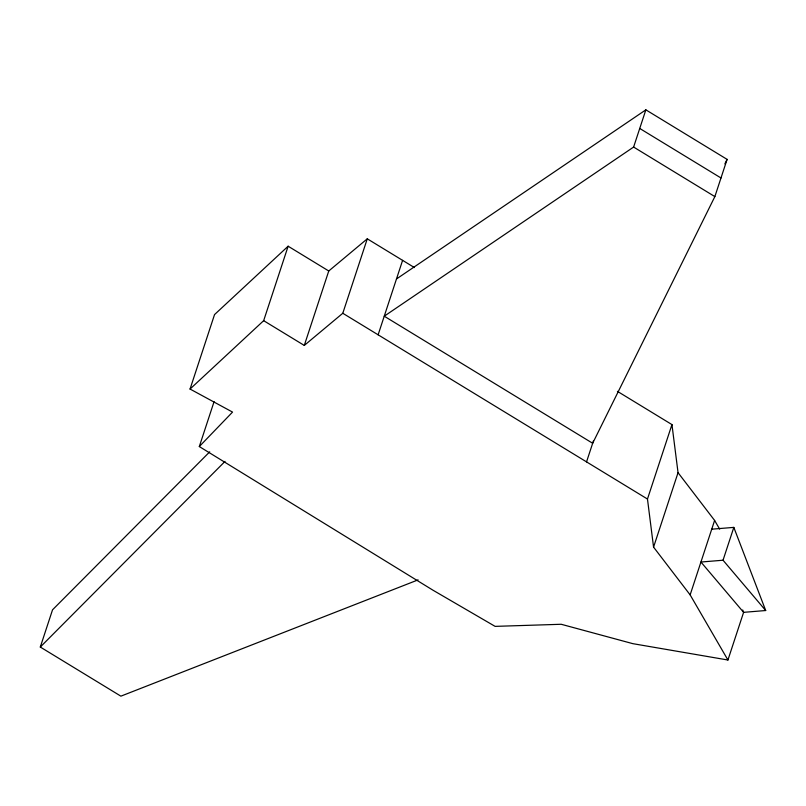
<?xml version="1.0" encoding="UTF-8"?>
<svg xmlns="http://www.w3.org/2000/svg" width="806" height="806" viewBox="0 0 806 806"><rect width="100%" height="100%" fill="white"/><g stroke="black" fill="none" stroke-linecap="round" stroke-linejoin="round"><path stroke-width="1.21" d="M418.092 579.877L120.88 696.162L40.3 647.037L52.541 609.81L209.721 451.834M742.709 609.991L743.606 612.338L727.929 660.013L632.851 643.662L561.208 624.277L495.106 626.373L433.044 590.244L199.314 446.554L232.541 412.088L190.055 389.046L214.537 314.592L288.135 246.213L328.757 270.987L367.274 238.818L414.415 267.562M199.314 446.554L214.074 401.65M190.055 389.046L263.663 320.667L288.135 246.213M263.663 320.667L304.285 345.431L328.757 270.987M304.285 345.431L342.792 313.262L367.274 238.818M378.125 334.802L402.597 260.358M633.617 147.055L645.858 109.838L727.103 159.376L714.862 196.604L592.662 443.27L384.24 316.194L633.617 147.055L714.862 196.604M586.536 461.888L593.428 440.942M727.929 660.013L690.138 594.878L653.565 547.123L647.47 499.035L671.952 424.591L617.426 391.343M653.565 547.123L678.048 472.669L671.952 424.591M690.138 594.878L714.61 520.434L678.048 472.669M723.032 560.22L700.938 562.034L743.606 612.338L765.7 610.525L723.032 560.22L733.823 527.386L711.738 529.189M724.866 163.88L727.103 159.376M40.3 647.037L225.015 461.395M396.481 278.967L645.858 109.838M639.732 128.446L720.987 177.985M342.792 313.262L647.47 499.035M714.61 520.434L719.657 529.119M733.823 527.386L765.7 610.525"/></g></svg>
